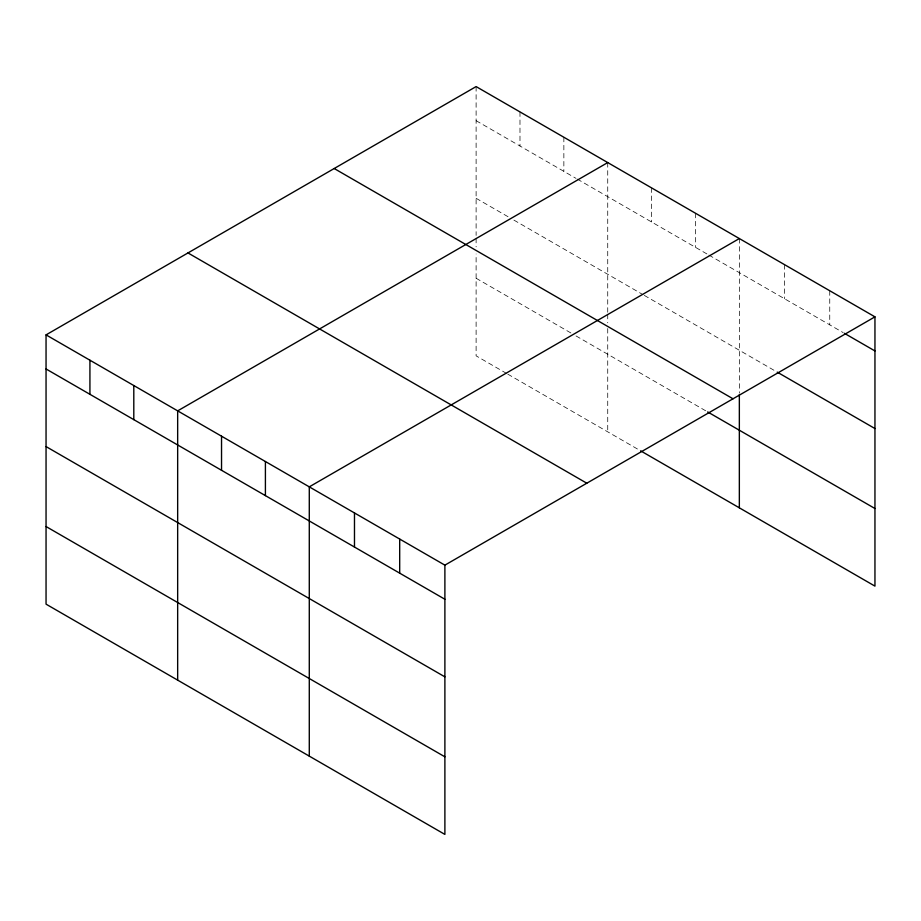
<?xml version="1.0" encoding="UTF-8"?>
<svg xmlns="http://www.w3.org/2000/svg" width="921" height="921" viewBox="0 0 921 921"><rect width="100%" height="100%" fill="white"/><g stroke="black" fill="none" stroke-linecap="round" stroke-linejoin="round"><path stroke-width="0.69" stroke-dasharray="4.61 3.45" d="M476.111 120.686L576.039 178.375M577.26 179.077L707.662 254.369M708.882 255.071L843.187 332.608M476.111 198.291L509.014 217.287M513.895 220.096L643.065 294.685M644.286 295.388L776 371.428M476.111 278.246L571.17 333.126M576.039 335.946L706.442 411.227M506.585 373.442L476.111 355.851L476.111 253.977M507.793 374.145L639.416 450.139M829.752 290.76L829.752 324.848M784.542 264.661L784.542 298.749M739.344 238.562L739.344 393.094M695.47 213.235L695.47 247.323M651.596 187.907L651.596 221.996M607.733 162.58L607.733 312.829M607.733 314.257L607.733 322.822M607.733 328.532L607.733 431.845M563.859 137.241L563.859 171.341M519.985 111.913L519.985 146.013M476.111 86.586L476.111 235.408M476.111 238.263L476.111 246.84"/><path stroke-width="1.38" d="M874.95 316.847L444.889 565.149L444.889 834.414L46.05 604.153L46.05 334.876L476.111 86.586L874.95 316.847L874.95 586.124L640.636 450.841M607.733 162.58L177.661 410.87L177.661 680.135M739.344 238.562L309.283 486.852L309.283 756.118M844.407 333.321L874.95 350.947M777.22 372.13L874.95 428.553M334.196 168.52L733.024 398.793M707.662 411.929L874.95 508.519M187.976 252.941L586.804 483.214M46.05 334.876L444.889 565.149M46.05 368.976L444.889 599.249M46.05 446.581L444.889 676.854M46.05 526.536L444.889 756.809M739.344 394.522L739.344 507.828M399.691 539.05L399.691 573.15M354.481 512.951L354.481 547.051M265.409 461.525L265.409 495.625M221.535 436.197L221.535 470.297M133.798 385.542L133.798 419.631M89.924 360.215L89.924 394.303"/></g></svg>
